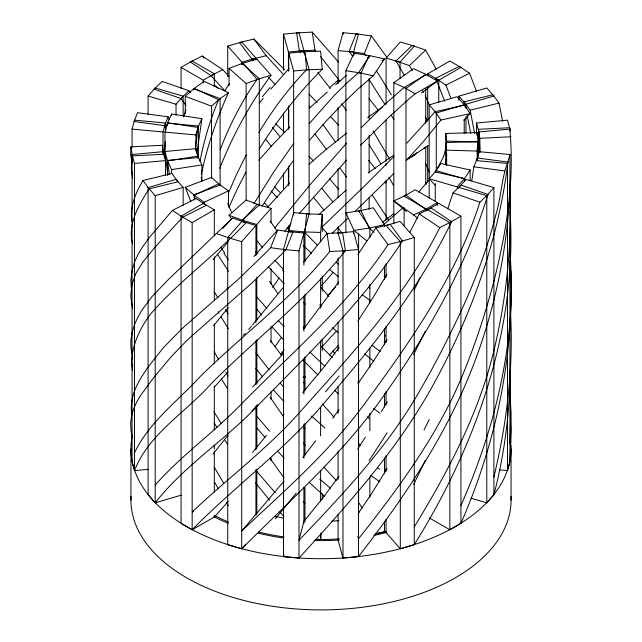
<?xml version="1.0" encoding="UTF-8"?>
<svg xmlns="http://www.w3.org/2000/svg" width="642" height="642" viewBox="0 0 642 642"><rect width="100%" height="100%" fill="white"/><g stroke="black" fill="none" stroke-linecap="round" stroke-linejoin="round"><path stroke-width="0.96" d="M358.581 503.352L358.581 489.902M358.589 444.858L358.589 427.612M358.597 382.568L358.605 361.478M358.605 320.27L358.613 298.233M358.613 254.144L358.621 234.017M361.005 211.122L361.029 73.044L369.142 55.565L353.999 53.222L345.886 70.7L345.886 232.926M404.123 225.912L404.123 207.703M405.977 195.778L406.009 88.387L425.734 74.328L413.552 68.63L393.827 82.698L393.827 223.801M435.252 201.692L435.26 183.476M436.263 171.454L436.287 112.968L429.177 104.903L457.104 96.693L464.222 104.75L436.287 112.968M446.631 165.54L446.631 154.04M510.358 362.706C510.438 407.18 505.126 451.703 493.907 494.757L486.788 502.822L470.955 498.168M510.438 177.93L509.451 199.558M164.312 157.884L165.307 141.513M509.949 443.871L510.807 412.766L510.029 381.645M499.5 469.88L507.493 470.61L509.949 461.67L511.345 430.036L510.077 392.479M509.275 202.382C505.158 261.607 491.836 320.27 469.382 375.249C442.402 441.19 401.916 500.567 358.477 556.646L342.988 558.058L338.085 540.187L338.085 514.266M195.337 148.976L197.84 127.437L201.901 118.698L171.623 114.011L167.562 122.758L167.089 126.009M304.966 261.751L304.966 231.947L306.611 213.866L322.26 214.34L322.26 231.626M320.623 242.018L320.623 232.42L322.26 214.34M315.728 539.441L320.623 539.585L321.225 532.924M445.66 164.047C447.458 156.431 444.834 148.695 446.639 141.079L477.945 142.026L477.319 148.206M477.311 157.988L477.126 151.063L477.945 142.026M132.565 178.324L131.345 167.835L132.348 155.878L163.574 154.305L162.209 145.285L130.984 146.866L130.647 154.24L131.859 162.867M196.893 153.976L201.901 118.698M477.158 159.978L477.407 158.012L507.95 162.081C498.449 240.044 471.405 315.15 433.775 383.828C398.377 448.646 348.518 503.858 299.012 558.058L283.523 556.646L283.523 249.481L288.435 231.602L303.915 233.014L303.915 265.05M477.407 158.012L473.876 166.832L471.806 180.651M507.95 162.081C501.185 178.821 501.298 197.511 495.841 214.765C492.133 229.411 487.711 243.872 482.696 258.124C475.979 277.159 468.187 295.81 459.664 314.107C447.699 339.578 434.891 364.672 420.759 389.02C388.827 445.821 343.647 493.393 299.012 540.259L303.915 521.344L322.445 498.449L338.984 476.195M446.439 146.24L443.47 156.841L437.611 167.971M132.509 352.803L131.642 361.574L132.437 370.209M171.334 115.616L171.623 114.011M200.007 161.327C204.044 140.237 210.239 119.54 218.617 99.759L228.48 92.729L204.116 81.341L194.253 88.371L193.611 89.888M132.701 351.8C135.582 337.62 142.42 324.459 151.368 313.16C180.089 280.233 216.234 254.697 245.974 222.678L232.54 218.015L167.971 279.96L152.138 296.46L141.489 310.792L137.011 318.93L134.114 325.815L132.108 332.54L130.896 340.035L130.88 347.129L132.003 353.983M201.323 174.279C207.27 146.191 216.547 118.834 228.48 92.729M493.907 476.958C506.707 423.656 513.552 368.612 510.559 313.761M132.051 147.195L132.051 129.114L134.507 120.174L165.467 123.007L165.467 131.642M163.02 153.59L163.02 131.939L165.467 123.007M164.954 150.356L164.954 132.116L167.401 123.184L198.37 126.009L198.386 158.606M195.914 150.308L195.914 134.948L198.37 126.009M290.04 231.882L288.74 230.486L293.643 212.606L309.123 214.019L304.22 231.898L317.477 245.332M338.085 83.637L338.085 50.598L342.988 32.718L358.477 34.138L353.565 52.01L353.565 54.891M299.012 558.058L299.012 250.894L303.915 233.014M283.523 556.646L284.045 554.768M507.493 163.445L509.949 154.505L478.98 151.672L476.533 160.612L507.493 163.445L507.493 470.61M447.707 208.947L453.003 192.881L461.076 185.121L487.952 194.446C465.41 268.805 425.959 336.769 380.923 399.621C341.343 455.355 289.711 500.68 241.697 548.798L227.733 544.689L227.733 237.524L241.962 221.394L255.933 225.502L255.933 255.54M183.54 116.9L185.915 109.878M487.952 194.446L479.879 202.198C456.293 276.108 411.297 340.348 365.771 402.229C330.558 450.732 285.12 490.199 241.697 530.998L284.165 481.01M220.142 149.843C229.603 124.989 241.825 101.147 257.089 79.351L271.052 75.242L256.824 59.12L242.853 63.229L241.93 64.553M219.789 168.34C232.685 135.237 249.987 103.852 271.052 75.242M164.593 125.607L168.124 116.788L137.573 112.711L134.05 121.531L164.593 125.607L166.053 129.692M131.514 414.596L131.217 407.132L131.971 399.926L133.809 392.8L136.457 386.235L140.871 377.994L147.427 367.906L163.341 347.747L182.079 328.6L237.676 279.88L266.494 252.033L270.611 247.708L277.665 230.069L292.937 232.107L285.883 249.746L281.742 254.12L252.097 282.857L187.777 339.546L171.398 356.462L154.305 376.854L140.606 395.384L136.658 402.093L133.536 409.058L131.514 416.104L130.663 423.351L131.064 430.951L132.051 436.279M352.931 56.665L349.063 51.504L356.117 33.874L371.389 35.904L386.853 57.194M365.98 55.798L364.335 53.543L371.389 35.904M228.223 193.531L236.24 175.097L246.111 155.067M460.932 505.567C495.656 426.721 516.906 340.364 510.069 253.791M134.507 452.811C149.273 421.81 178.051 400.889 200.737 376.003C243.382 334.113 292.15 298.41 329.755 251.512L345.372 250.725L342.643 232.693L327.027 233.479L303.73 262.145M228.905 207.414L237.628 188.315L245.894 172.144M429.386 517.95L449.849 529.762L460.932 523.366C495.592 444.152 514.234 357.225 510.727 270.611M203.442 82.826L204.116 81.341M425.341 460.282L413.633 484.541M420.173 277.585L414.178 290.152M424.017 333.671L425.044 331.489M423.672 334.402L413.705 354.44M409.917 232.324L419.21 213.93L431.039 207.992L451.607 221.65C418.929 289.542 371.277 348.598 322.204 405.214C283.266 451.23 234.161 486.877 192.151 529.762L181.068 523.366L181.068 216.202L203.233 203.402L214.316 209.798L214.316 235.831M451.607 221.65L439.778 227.589C405.214 297.085 351.567 354.127 300.4 411.538C267.674 448.525 227.974 478.218 192.151 511.963L193.547 511.104M132.589 243.928C127.341 224.058 138.824 204.959 149.113 188.844L177.97 181.774L171.847 173.444L142.989 180.514C135.751 192.6 129.636 206.644 131.891 221.033M386.957 274.311L373.09 297.447L357.835 321.088M387.11 468.508L371.558 493.69L358.164 513.488M387.319 401.659L381.372 411.546M253.855 203.779L274.022 171.566L293.771 143.359M387.134 339.714L374.447 359.689L358.035 383.555M386.067 519.234L386.067 532.675L400.303 548.798L414.267 544.689C475.963 445.644 517.42 329.667 510.069 211.619M258.83 132.549C272.513 110.039 288.234 88.66 306.611 69.745L322.26 69.272L320.623 51.191L304.966 51.665L306.611 69.745M414.267 526.889C447.33 472.769 477.632 415.847 493.096 353.943C506.49 299.662 512.284 243.43 510.021 187.56M225.045 90.506L229.338 83.54M259.24 149.056C277.208 120.255 298.121 93.178 322.26 69.272M261.92 206.339L277.89 182.127L293.635 160.315M365.306 437.29L357.714 448.959M357.843 254.569L375.795 227.918L390.224 224.387L402.478 241.047C362.281 302.551 308.818 353.493 257.699 405.696C225.334 439.987 184.35 465.506 155.212 502.822L148.093 494.757L148.093 187.592L176.028 179.375L183.147 187.44L183.147 205.456M309.332 123.489L333.896 95.786L347.29 82.593L358.621 72.594L369.856 55.694L384.494 58.944L373.259 75.836L357.698 89.262L342.314 104.092L326.112 121.177L309.661 140.084M464.527 178.46L470.145 170.018L440.877 163.525L435.26 171.976L464.527 178.46L464.527 181.349M272.665 287.464L279.11 278.01M402.478 241.047L388.049 244.586C348.301 304.669 293.033 351.575 242.893 402.51C215.126 431.576 181.83 454.849 155.212 485.023M274.896 346.84L281.445 337.435M280.723 354.617L284.173 349.826M338.751 281.966L303.457 329.177M339.088 409.588L332.716 418.143M339.225 347.426L323.817 367.24L302.759 392.495M315.631 440.853L302.807 457.569M274.728 227.926L310.776 183.949L346.608 143.166M212.967 454.151L228.079 435.091M284.767 231.297L290.946 223.617M213.184 259.553L228.167 241.777M226.441 289.574L228.239 287.335M259.32 103.057L263.156 98.338M406.876 143.126L435.26 111.636L464.527 105.152L470.145 113.602L440.877 120.086L423.728 141.192L406.209 160.556M213.706 325.606L228.207 307.598M428.752 180.314L418.6 192.094M283.941 286.661L252.587 324.908M252.507 452.409L253.574 451.101M254.104 450.451L266.486 435.372M345.372 250.725C306.073 299.934 256.238 338.856 211.78 383.057C186.252 412.228 149.032 433.302 134.507 470.61L148.487 469.334M470.145 113.602L463.909 120.295M267.457 207.527L289.55 183.018M299.645 213.104L346.528 160.091M251.471 326.224L248.695 329.498M282.913 415.727L284.053 414.395M321.682 285.554L333.294 272.312M270.868 89.102L289.157 68.381M258.838 160.243L273.797 143.463L289.871 126.891M253.807 256.583L277.665 230.069M228.175 501.514L214.316 516.971L192.151 529.762L192.151 222.597L214.316 209.798M283.274 353.509L252.611 387.15M214.195 387.254L228.022 371.951M148.093 114.107L148.093 96.019L155.212 87.962L183.147 96.18L183.147 115.375M176.028 115.255L176.028 104.237L183.147 96.18M132.437 308.184L130.783 296.082L131.875 284.896L135.791 273.62L142.797 262.105L154.553 247.692L182.705 217.213L206.363 205.336L196.075 198.506L172.417 210.383L149.161 237.749L142.347 247.21L137.685 255.091L134.258 262.803L131.827 271.614L130.896 280.297L131.297 288.073M386.067 104.165L386.067 58.109L400.303 41.979L414.267 46.088L400.038 62.218L400.038 78.533M245.581 544.4L241.697 548.798L241.697 241.633L255.933 225.502M256.824 224.499L271.052 208.369L257.089 204.26L242.853 220.391L256.824 224.499L256.824 254.256M435.461 185.594L429.177 178.709L436.287 170.644L464.222 178.861L465.338 180.057M429.177 178.709L457.104 186.926L464.222 178.861M486.788 195.658L493.907 187.592L465.972 179.375L458.853 187.44L486.788 195.658L486.788 502.822M327.524 295.834L335.325 287.191M243.326 335.357L245.244 333.222M321.955 346.897L336.015 331.473M222.774 228.416L232.54 218.015M329.338 355.106L338.503 345.292M360.403 145.437L389.044 117.021L410.15 97.945L415.213 93.812L437.379 81.012L426.296 74.616L404.131 87.416L385.93 103.33L361.294 127.638M393.723 173.629L355.098 211.37M394.052 156.375L364.768 185.787L322.396 226.746M332.283 233.182L347.611 218.432M384.245 342.643L385.682 341.255M188.997 90.739L162.121 81.414L154.048 89.174L180.924 98.491L188.997 90.739L190.594 92.809M404.219 75.194L396.026 60.934L412.172 45.422L425.606 50.084L436.231 69.127M396.026 60.934L409.46 65.596L425.606 50.084M318.865 214.661L346.182 190.104M309.219 108.37L327.332 92.023M402.357 208.281L384.157 224.178M309.099 164.175L327.011 148.711L346.696 133.119M185.273 113.594L185.273 96.316L193.804 88.724L220.102 98.579L220.134 185.827M211.563 178.163L211.563 106.171L220.102 98.579M229.058 215.239L246.127 200.063L259.272 204.991L242.203 220.174L229.058 215.239L231.256 218.633M335.63 84.744L346.503 75.371M367.352 57.78L369.856 55.694M382.03 60.926L384.494 58.944M425.004 75.644L426.296 74.616M437.379 81.012L421.489 92.962M382.488 222.405L393.755 213.617M411.843 157.001L415.799 154.016M368.147 172.834L393.779 155.171M367.689 117.574L382.102 107.238M384.301 336.496L385.505 335.63M417.212 152.644L407.333 159.368L428.134 145.646M423.632 148.414L425.903 147.018M181.068 88.355L181.068 67.418L192.151 61.014L214.316 73.814L214.316 86.293M181.068 67.418L203.233 80.218L214.316 73.814M427.684 73.814L449.849 61.014L460.932 67.418L438.767 80.218L427.684 73.814L427.684 75.82M437.379 202.599L415.213 189.799L404.131 196.203L426.296 208.995L437.379 202.599L437.379 205.48M460.932 216.202L438.767 203.402L427.684 209.798L449.849 222.597L460.932 216.202L460.932 523.366M228.945 76.262L222.79 69.681L202.222 56.023L190.393 61.961L210.961 75.62L224.796 90.731M210.961 75.62L222.79 69.681M444.729 101.292L435.637 78.276L459.295 66.399L469.583 73.236L476.476 91.349M435.637 78.276L445.925 85.105L469.583 73.236M194.253 200.047L194.253 195.24L218.617 183.853L228.48 190.883L228.48 206.243M194.253 195.24L204.116 202.278L228.48 190.883M406.474 211.435L393.827 200.922L406.009 195.224L427.066 210.343M393.827 200.922L413.552 214.982L425.734 209.292M229.058 85.651L229.058 68.373L242.203 63.446L259.272 78.621L259.304 205.191M229.058 68.373L246.127 83.548L259.272 78.621M185.273 187.304L211.563 177.441L220.102 185.032L193.804 194.887L185.273 187.304L190.899 201.789M227.733 76.55L227.733 46.088L241.697 41.979L255.933 58.109L255.933 60.027M227.733 46.088L241.962 62.218L255.933 58.109M458.853 96.18L486.788 87.962L493.907 96.019L465.972 104.237L458.853 96.18L458.853 100.184M148.093 187.592L155.212 195.658L183.147 187.44M414.267 237.524L400.038 221.394L386.067 225.502L400.303 241.633L414.267 237.524L414.267 544.689M181.285 495.151L155.212 502.822L155.212 195.658M284.735 69.906L253.951 39.034L239.522 42.565L252.98 60.476M251.776 59.233L266.205 55.694L283.451 74.568M465.386 107.631L464.03 101.837L492.887 94.767L499.011 103.097L502.654 121.282M464.03 101.837L470.153 110.167L499.011 103.097M384.494 224.676L373.259 207.775L358.621 211.017L369.856 227.918L384.494 224.676L384.494 226.594M375.714 533.791L384.494 531.841L384.494 521.28M167.562 175.282L167.562 160.861L197.84 156.175L201.901 164.914L201.901 181.237M167.562 160.861L171.623 169.6L201.901 164.914M366.767 240.902L353.999 230.39L345.886 212.911L361.029 210.568L369.142 228.054L374.19 232.276M353.999 230.39L369.142 228.054M283.523 70.307L283.523 34.138L299.012 32.718L303.915 50.598L303.915 52.516M283.523 34.138L288.435 52.01L303.915 50.598M288.74 71.366L288.74 53.134L304.22 51.713L309.123 69.593L309.131 214.38M288.74 53.134L293.643 71.005L309.123 69.593M132.051 154.505L134.507 163.445L134.507 470.61L132.051 461.67L132.051 154.505L163.02 151.672L165.467 160.612L165.467 175.627M164.954 151.496L195.914 148.663L198.37 157.603L167.401 160.436L164.954 151.496L167.867 174.969M476.533 133.014L476.533 123.007L507.493 120.174L509.949 129.114L509.949 131.032M134.507 163.445L165.467 160.612M476.533 123.007L478.98 131.939L509.949 129.114M358.477 556.646L358.477 249.481L353.565 231.602L338.085 233.014L342.988 250.894L342.988 558.058M342.988 250.894L358.477 249.481M303.241 377.295L305.199 377.119M338.43 61.985L312.245 32.1L296.628 32.886L299.357 50.919L300.673 52.403M299.357 50.919L314.973 50.132L316.105 51.432M479.43 151.977L478.426 129.315L509.652 127.734C515.044 180.763 506.137 234.402 492.743 285.722C485.28 313.135 476.541 340.236 465.988 366.638C441.351 430.268 400.544 485.785 358.477 538.847L357.859 536.479M478.426 129.315L479.791 138.327L511.016 136.754M445.821 164.216L445.821 133.496L477.126 132.549L477.945 141.593L477.945 157.94M477.945 141.593L446.639 142.54L445.821 133.496M445.821 150.116L477.126 151.063M304.966 231.947L320.623 232.42M338.085 50.598L353.565 52.01M132.051 129.114L163.02 131.939M164.954 132.116L195.914 134.948M288.74 230.486L304.22 231.898M283.523 249.481L299.012 250.894M349.063 51.504L364.335 53.543M473.876 166.832L504.427 170.9M270.611 247.708L285.883 249.746M345.886 70.7L361.029 73.044M167.562 122.758L197.84 127.437M358.621 72.594L373.259 75.836M386.067 58.109L400.038 62.218M148.093 96.019L176.028 104.237M227.733 237.524L241.697 241.633M453.003 192.881L479.879 202.198M216.394 233.536L229.828 238.198M185.273 96.316L211.563 106.171M393.827 82.698L406.009 88.387M194.253 88.371L218.617 99.759M404.131 87.416L415.213 93.812M181.068 216.202L192.151 222.597M419.21 213.93L439.778 227.589M172.417 210.383L182.705 217.213M377.424 467.689L379.623 469.19M368.492 287.239L369.928 288.25M370.129 300.4L362.024 294.638M379.574 481.669L370.715 475.297M367.063 416.907L369.27 418.536M379.912 413.239L373.532 408.4M372.087 345.396L380.441 351.688M417.669 218.152L413.552 214.982M373.74 361.189L364.528 353.798M358.429 511.056L359.721 512.091M338.077 276.469L329.298 269.247M337.989 332.283L332.484 327.717M330.429 488.177L319.772 479.157M319.748 304.741L321.594 306.29M336.424 262.49L338.47 264.207M345.886 212.911L347.057 213.914M324.924 428.078L311.603 416.064M338.398 393.739L334.731 390.497M324.555 496.258L309.091 482.206M214.877 85.45L218.095 88.331M303.586 302.47L305.415 304.156M275.498 123.762L284.655 132.292M324.972 366.357L309.789 351.976M311.394 253.309L303.281 245.501M357.714 381.854L358.95 383.017M384.59 469.454L385.858 470.682M318.023 375.008L303.128 360.266M457.104 186.926L458.332 188.114M332.387 357.642L321.554 346.712M309.027 94.214L317.076 102.447M284.278 283.828L268.533 267.056M274.295 186.573L280.121 192.536M284.31 458.139L277.601 451.174M284.173 326.738L278.138 320.494M202.222 56.023L204.196 58.061M282.279 269.929L284.045 271.743M358.413 443.269L360.692 445.62M309.147 156.512L313.28 160.869M336.28 480.521L323.889 467.151M330.437 116.443L338.639 125.286M321.506 227.252L327.821 234.017M283.86 401.499L273.54 390.055M283.796 340.011L271.422 326.329M264.584 202.944L268.003 206.684M277.288 197.696L270.964 190.762M269.752 431.296L256.495 415.984M266.871 308.401L256.567 296.684M281.926 352.009L283.684 353.951M334.089 417.091L322.348 403.93M275.201 492.663L256.495 471.092M268.741 77.401L274.824 84.287M283.876 516.553L279.302 511.409M328.816 296.331L321.241 287.696M242.853 63.229L257.089 79.351M303.538 501.739L305.078 503.48M287.046 227.741L288.78 229.716M283.925 387.262L280.193 382.977M264.873 437.274L256.559 427.604M329.579 178.829L338.607 189.318M303.289 326.569L304.372 327.837M303.505 382.231L304.765 383.707M320.615 56.681L339.883 81.125M261.8 315.182L256.752 309.115M269.632 500.182L255.604 483.017M313.296 197.086L324.114 210.295M321.803 188.299L332.652 201.668M262.578 247.7L256.335 239.859M317.79 72.538L330.389 88.564M265.652 139.314L271.47 146.44M255.668 251.945L256.936 253.502M368.933 98.427L378.483 110.464M272.457 127.429L279.631 136.313M269.199 369.808L255.965 352.923M303.393 443.036L305.191 445.251M262.522 376.87L255.909 368.444M368.749 160.388L375.265 168.71M332.692 350.909L335.084 353.951M281.774 355.636L270.459 340.573M309.099 106.099L310.158 107.479M338.39 228.359L341.905 232.982M314.973 134.082L326.577 149.626M284.061 477.865L269.937 458.228M180.924 98.491L186.019 105.36M253.951 39.034L266.205 55.694M375.795 227.918L388.049 244.586M142.989 180.514L149.113 188.844M322.91 124.524L335.758 142.388M385.023 181.758L385.986 183.082M340.132 168.212L346.528 177.112M341.696 103.844L346.479 110.585M283.371 416.53L270.025 397.053M276.935 230.799L270.154 221.073M277.721 293.426L269.536 281.413M372.553 195.465L388.57 219.861M228.319 259.866L223.922 253.261M242.203 220.174L243.559 222.188M228.464 271.325L217.518 254.256M369.086 79.576L384.999 104.534M435.26 111.636L440.877 120.086M228.135 313.89L225.39 309.717M376.188 70.419L391.387 94.791M225.021 440.452L227.509 444.264M227.589 388.755L221.233 378.724M221.354 423.696L214.019 411.875M228.359 328.768L221.033 316.835M369.054 144.506L380.891 163.75M362.088 507.966L358.581 502.365M228.079 375.995L225.88 372.384M226.409 502.501L228.279 505.535M217.919 297.872L214.3 291.869M373.154 131.016L389.558 159.12M223.577 483.009L214.316 467.24M216.9 427.387L214.235 422.901M391.403 115.359L393.827 119.573M388.98 177.465L393.682 185.658M217.983 311.651L218.994 313.384M384.093 276.1L384.855 277.424M218.216 488.61L214.693 482.319M409.46 65.596L412.324 70.676M218.689 359.937L214.276 351.752M422.741 90.65L423.6 92.432M425.317 95.995L429.442 105.015M425.205 116.435L427.275 120.969M231.762 212.831L227.597 203.37M425.518 182.593L426.216 184.19M425.542 163.285L429.273 172.168M168.124 116.788L169.111 119.268M193.804 194.887L195.328 198.723M445.925 85.105L450.861 98.09M470.153 110.167L474.607 133.375M467.135 115.4L470.787 133.448M201.187 177.2L201.668 179.993M169.376 174.263L167.401 160.436M312.245 32.1L314.973 50.132M327.027 233.479L329.755 251.512M130.984 146.866L132.348 155.878M477.335 152.595L477.736 156.11M195.914 148.663L196.179 151.456M510.125 260.251L510.551 267.16M509.652 127.734L509.796 130.495M446.639 141.079L446.68 143.078M479.791 138.327L480.168 152.306M511.056 448.975L511.056 500.166M509.949 154.505L509.949 461.67M493.907 187.592L493.907 494.757M478.98 131.939L478.98 153.061M477.126 132.549L477.126 135.43M470.145 170.018L470.145 180.571M465.972 104.237L465.972 108.081M465.972 116.716L465.972 133.038M464.222 119.179L464.222 133.6M449.849 222.597L449.849 529.762M438.767 80.218L438.767 102.295M429.177 104.903L429.177 198.017M427.684 86.831L427.684 120.865M427.684 145.894L427.684 181.935M426.296 208.995L426.296 210.921M425.734 88.748L425.734 123.36M425.734 147.403L425.734 183.941M400.303 241.633L400.303 548.798M386.067 120.182L386.067 161.222M386.067 163.228L386.067 165.227M386.067 180.25L386.067 220.294M386.067 263.902L386.067 277.36M386.067 326.297L386.067 342.611M386.067 391.564L386.067 405.006M386.067 455.884L386.067 471.236M384.494 265.948L384.494 279.39M384.494 328.343L384.494 344.658M384.494 393.618L384.494 407.052M384.494 457.931L384.494 473.29M369.856 227.918L369.856 237.532M369.856 284.647L369.856 302.92M369.856 348.116L369.856 367.344M369.856 413.504L369.856 430.806M369.856 476.966L369.856 497.157M369.142 55.565L369.142 57.483M369.142 78.637L369.142 119.027M369.142 135.374L369.142 172.875M369.142 197.872L369.142 209.412M353.999 53.222L353.999 55.14M353.565 231.602L353.565 233.6M342.988 32.718L342.988 34.62M338.085 107.663L338.085 140.702M338.085 168.734L338.085 197.76M338.085 226.795L338.085 233.8M338.085 257.972L338.085 284.855M338.085 322.284L338.085 351.086M338.085 386.604L338.085 413.48M338.085 450.917L338.085 479.71M322.26 276.734L322.26 291.139M322.26 339.128L322.26 350.652M322.26 493.674L322.26 499.436M320.623 278.492L320.623 308.248M320.623 340.886L320.623 371.606M320.623 407.124L320.623 435.918M320.623 470.474L320.623 501.193M320.623 533.831L320.623 539.585M304.966 294.445L304.966 328.102M304.966 356.952L304.966 390.609M304.966 423.303L304.966 455.034M304.966 487.727L304.966 521.384M304.22 51.713L304.22 53.639M303.915 296.09L303.915 331.128M303.915 359.159L303.915 394.196M303.915 424.234L303.915 458.276M303.915 487.302L303.915 523.695M293.643 71.005L293.643 214.99M288.74 105.922L288.74 128.962M288.74 166.398L288.74 185.594M288.74 225.912L288.74 231.674M288.435 52.01L288.435 70.034M288.435 107.078L288.435 129.098M288.435 166.142L288.435 185.161M288.435 226.209L288.435 232.219M283.523 113.144L283.523 133.127M283.523 173.107L283.523 189.294M271.052 208.369L271.052 222.766M271.052 268.846L271.052 284.205M271.052 327.396L271.052 342.756M271.052 391.708L271.052 399.388M271.052 457.947L271.052 460.82M256.824 277.288L256.824 320.486M256.824 339.682L256.824 383.844M256.824 405.921L256.824 448.156M256.824 469.27L256.824 514.386M255.933 279.567L255.933 322.613M255.933 340.637L255.933 384.686M255.933 406.707L255.933 449.761M255.933 469.784L255.933 515.004M246.127 83.548L246.127 200.657M241.962 62.218L241.962 64.224M214.316 256.848L214.316 299.902M214.316 323.929L214.316 363.974M214.316 385.994L214.316 430.052M214.316 445.067L214.316 449.071M214.316 451.069L214.316 492.117M214.316 515.791L214.316 516.971M204.116 202.278L204.116 204.196M203.233 80.218L203.233 82.216M171.623 169.6L171.623 173.436M130.944 448.975L130.944 500.166M386.067 531.311A156.752 90.498 0 0 1 375.048 533.927M339.193 538.863A156.752 90.498 0 0 1 315.278 539.416M284.021 536.921A156.752 90.498 0 0 1 258.742 532.033M228.52 522.05A156.752 90.498 0 0 1 214.396 515.317M338.872 520.638A125.399 72.402 0 0 1 331.962 521.095M282.962 517.966A125.399 72.402 0 0 1 274.768 516.272M303.128 377.311A125.399 72.402 0 0 1 305.094 377.159M303.128 428.511A125.399 72.402 0 0 1 305.094 428.358M510.944 496.386A190.056 109.734 0 0 1 321 609.9A190.056 109.734 0 0 1 131.056 496.386M510.944 445.195A190.056 109.734 0 0 1 312.815 558.604A190.056 109.734 0 0 1 132.324 435.774M510.486 440.468A190.056 109.734 0 0 1 510.711 442.354M386.885 532.338A158.71 91.629 0 0 1 373.853 535.372M339.297 539.994A158.71 91.629 0 0 1 314.243 540.524M283.555 538.02A158.71 91.629 0 0 1 257.964 533.069M228.287 523.342A158.71 91.629 0 0 1 213.938 516.617M224.556 252.812A315.206 281.1 68 0 1 221.049 247.282M282.913 268.878A315.206 223.183 64.9 0 1 274.92 260.251M329.362 87.898A315.206 51.167 -46 0 1 337.869 80.491M262.361 96.765A315.206 131.313 -56.2 0 1 270.186 87.432M251.953 410.976A436.424 110.633 -33.7 0 1 257.747 404.612M325.518 391.668A436.424 39.828 -46.1 0 1 339.217 376.035M296.187 493.168A436.424 47.468 -56.5 0 1 275.33 518.784M387.062 432.74A436.424 142.725 -65.3 0 1 368.973 460.699M429.225 419.451A436.424 236.601 -73.2 0 1 424.089 429.899"/></g></svg>
